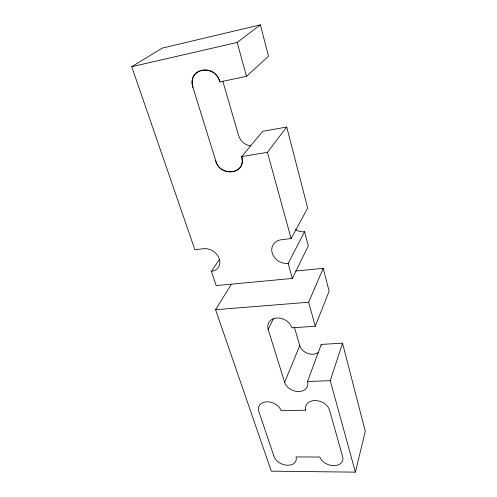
<?xml version="1.0" encoding="UTF-8"?>
<svg xmlns="http://www.w3.org/2000/svg" width="497" height="497" viewBox="0 0 497 497"><rect width="100%" height="100%" fill="white"/><g stroke="black" fill="none" stroke-linecap="round" stroke-linejoin="round"><path stroke-width="0.75" d="M231.105 284.644L215.586 309.693L271.306 471.156L355.405 472.15L365.27 431.272L342.539 343.185L321.255 344.396L307.544 381.516A12.226 9.163 22.8 0 1 298.989 391.543A12.226 9.163 22.8 0 1 284.638 382.367L268.169 329.393L273.692 318.086M355.405 472.15L330.238 380.671L342.539 343.185M268.169 329.393A12.692 9.971 25.3 0 1 276.798 318.03A12.692 9.971 25.3 0 1 291.814 327.815L315.26 326.249L329.12 291.186L323.224 268.337L295.727 271.027M284.638 382.367L299.728 345.62L294.33 327.063M315.26 326.249L308.656 302.232L323.224 268.337M292.354 278.438L288.136 263.472A13.581 11.456 28.3 0 1 272.17 252.967A13.581 11.456 28.3 0 1 281.426 239.703L291.143 238.579L307.668 208.057L286.757 127.033L262.783 131.289L241.66 156.598C246.86 175.05 219.401 176.957 215.773 160.873L192.979 87.578C186.45 67.673 215.804 63.374 219.792 81.949L246.506 76.345L268.492 56.242L260.385 24.85L162.177 48.122L131.73 66.716L194.886 249.73L203.695 248.705A13.046 10.468 35.1 0 1 219.252 258.738A13.046 10.468 35.1 0 1 211.362 271.331L216.189 285.589L292.354 278.438L308.295 245.891L304.549 231.72A12.568 10.953 28.2 0 1 295.38 229.471M288.136 263.472L304.549 231.72M211.362 271.331L219.599 259.285M215.773 160.873C219.475 176.907 246.767 175.037 241.66 156.598L267.417 152.343L286.757 127.033M131.73 66.716L237.181 42.444L260.385 24.85M215.586 309.693L308.656 302.232M307.544 381.516L330.238 380.671M219.792 81.949C215.108 63.523 187.065 67.25 192.979 87.578M222.793 81.135L238.628 135.575A13.32 11.878 46.6 0 0 250.674 145.907M237.181 42.444L246.506 76.345M267.417 152.343L291.143 238.579M318.49 352.423A11.4 8.903 22.2 0 1 307.649 353.392A11.4 8.903 22.2 0 1 299.728 345.62M321.255 344.396A11.4 8.903 22.2 0 1 321.441 345.241M305.692 410.193L281.215 410.721A12.17 8.766 24.1 0 0 266.746 401.831A12.17 8.766 24.1 0 0 258.838 411.553L274.064 456.519A11.773 8.12 22.5 0 0 287.664 465.248A11.773 8.12 22.5 0 0 296.032 456.929L319.795 457.023A12.145 8.48 19.7 0 0 333.99 465.639A12.145 8.48 19.7 0 0 342.681 456.774L329.492 410.044A12.555 9.188 20.8 0 0 315.023 400.545A12.555 9.188 20.8 0 0 305.692 410.193"/></g></svg>
